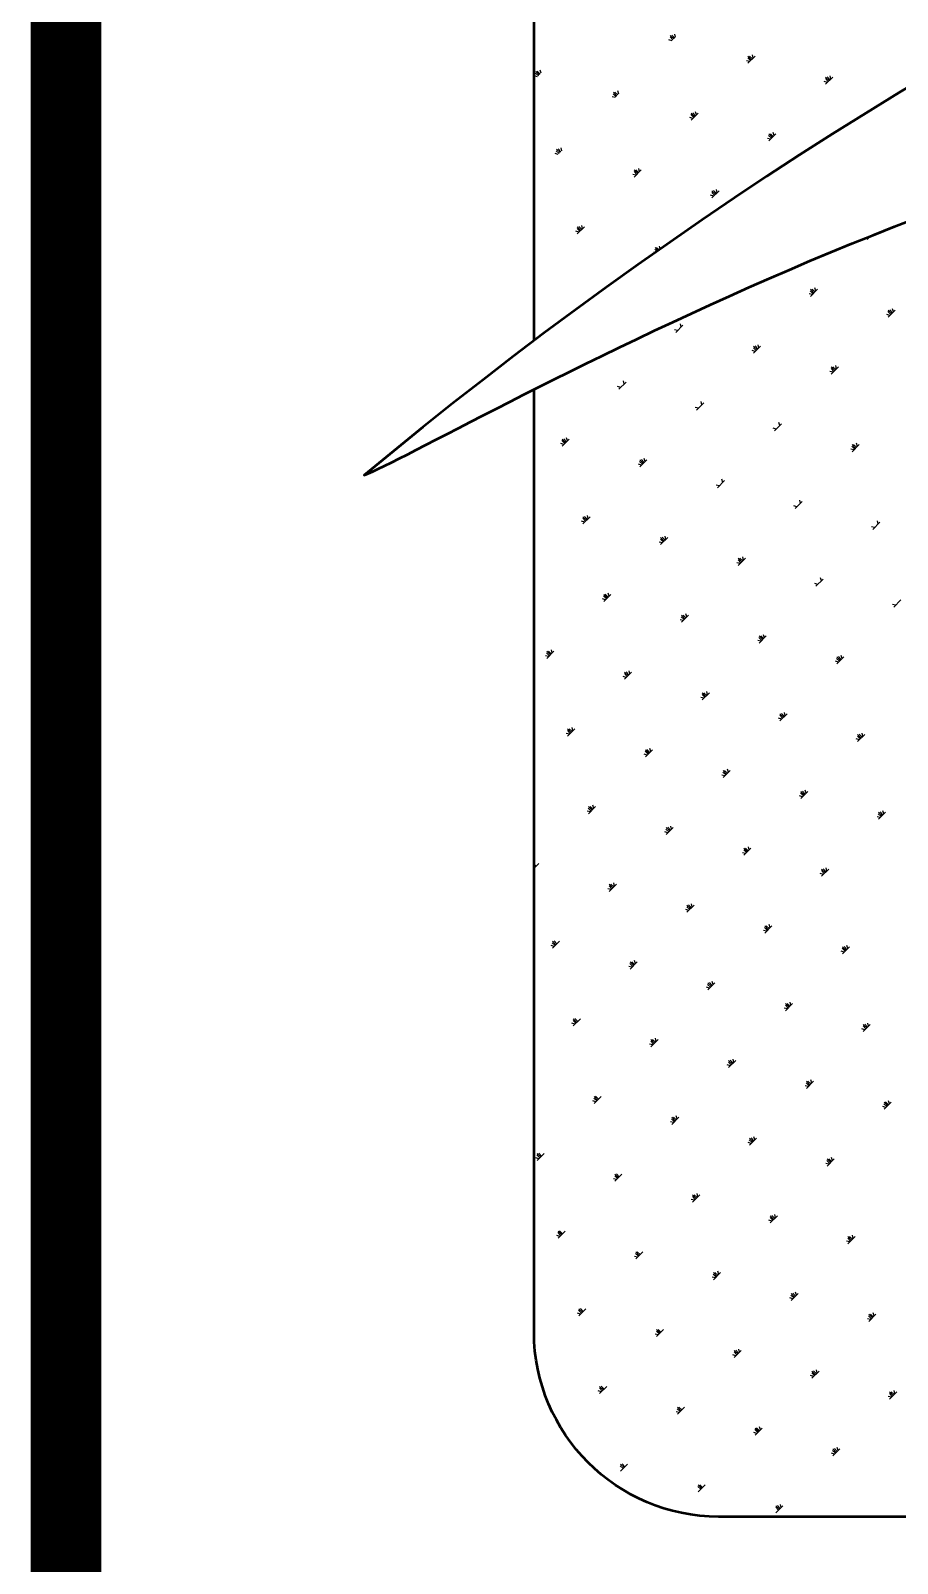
# Model space of a CAD drawing. Extents: x -3102990 to -851544, y -5293060 to -2540151.
# Drawn here: x -2805289 to -2804064, y -2634700 to -2632534 of the extents above; entities that cross this region are included whole.
import ezdxf

# ---------------------------------------------------------------- set-up
doc = ezdxf.new("R2010")
doc.units = 0
doc.header["$LTSCALE"] = 1000
doc.layers.get('0').update_dxf_attribs({"linetype": 'CONTINUOUS'})
doc.layers.add('PUB_TITLE', color=4, linetype='CONTINUOUS')

msp = doc.modelspace()

# ---------------------------------------------------------------- linework, layer by layer
msp.add_line((-2805238.76, -2630902.4), (-2805238.76, -2689616.46))
at = {"color": 4, "const_width": 100}
msp.add_lwpolyline([(-2805238.76, -2630902.4), (-2753708.94, -2630902.4), (-2753708.94, -2689616.46), (-2805238.76, -2689616.46), (-2805238.76, -2630902.4)], dxfattribs=at)
at = {"layer": 'PUB_TITLE', "color": 4}
for p, q in [((-2804381.37, -2632546.59), (-2804385.39, -2632542.57)), ((-2804380.11, -2632545.33), (-2804385.13, -2632540.31)), ((-2804378.86, -2632544.08), (-2804382.87, -2632540.06)), ((-2804377.6, -2632542.82), (-2804378.78, -2632538.43)), ((-2804382.62, -2632547.84), (-2804387.01, -2632546.67)), ((-2804272.85, -2632577.26), (-2804277.24, -2632576.08)), ((-2804271.59, -2632576), (-2804275.61, -2632571.98)), ((-2804270.34, -2632574.75), (-2804275.36, -2632569.72)), ((-2804275.36, -2632579.77), (-2804265.32, -2632569.72)), ((-2804269.08, -2632573.49), (-2804273.1, -2632569.47)), ((-2804267.83, -2632572.24), (-2804269, -2632567.84)), ((-2804572.76, -2632598.79), (-2804577.15, -2632597.61)), ((-2804571.5, -2632597.54), (-2804575.52, -2632593.52)), ((-2804570.25, -2632596.28), (-2804575.27, -2632591.26)), ((-2804568.99, -2632595.02), (-2804573.01, -2632591.01)), ((-2804567.74, -2632593.77), (-2804568.91, -2632589.38)), ((-2804163.08, -2632606.67), (-2804167.47, -2632605.5)), ((-2804161.82, -2632605.42), (-2804165.84, -2632601.4)), ((-2804160.56, -2632604.16), (-2804165.59, -2632599.14)), ((-2804165.59, -2632609.18), (-2804155.54, -2632599.14)), ((-2804159.31, -2632602.91), (-2804163.33, -2632598.89)), ((-2804158.05, -2632601.65), (-2804159.23, -2632597.26)), ((-2804462.98, -2632628.2), (-2804467.37, -2632627.03)), ((-2804461.73, -2632626.95), (-2804465.75, -2632622.93)), ((-2804460.47, -2632625.69), (-2804465.49, -2632620.67)), ((-2804459.22, -2632624.44), (-2804463.23, -2632620.42)), ((-2804457.96, -2632623.18), (-2804459.14, -2632618.79)), ((-2804350.7, -2632655.11), (-2804355.72, -2632650.08)), ((-2804355.72, -2632660.13), (-2804345.68, -2632650.08)), ((-2804349.44, -2632653.85), (-2804353.46, -2632649.83)), ((-2804348.19, -2632652.6), (-2804349.36, -2632648.2)), ((-2804353.21, -2632657.62), (-2804357.6, -2632656.44)), ((-2804351.95, -2632656.36), (-2804355.97, -2632652.34)), ((-2804243.44, -2632687.03), (-2804247.83, -2632685.86)), ((-2804242.18, -2632685.78), (-2804246.2, -2632681.76)), ((-2804240.92, -2632684.52), (-2804245.95, -2632679.5)), ((-2804245.95, -2632689.54), (-2804235.9, -2632679.5)), ((-2804239.67, -2632683.27), (-2804243.69, -2632679.25)), ((-2804238.41, -2632682.01), (-2804239.59, -2632677.62)), ((-2804543.34, -2632708.56), (-2804547.73, -2632707.39)), ((-2804542.09, -2632707.31), (-2804546.11, -2632703.29)), ((-2804540.83, -2632706.05), (-2804545.86, -2632701.03)), ((-2804539.58, -2632704.8), (-2804543.59, -2632700.78)), ((-2804538.32, -2632703.54), (-2804539.5, -2632699.15)), ((-2804433.57, -2632737.98), (-2804437.96, -2632736.8)), ((-2804432.31, -2632736.72), (-2804436.33, -2632732.7)), ((-2804431.06, -2632735.47), (-2804436.08, -2632730.44)), ((-2804436.08, -2632740.49), (-2804426.04, -2632730.44)), ((-2804429.8, -2632734.21), (-2804433.82, -2632730.19)), ((-2804428.55, -2632732.96), (-2804429.72, -2632728.56)), ((-2804318.77, -2632762.37), (-2804319.95, -2632757.98)), ((-2804323.8, -2632767.39), (-2804328.19, -2632766.22)), ((-2804322.54, -2632766.14), (-2804326.56, -2632762.12)), ((-2804321.28, -2632764.88), (-2804326.31, -2632759.86)), ((-2804326.31, -2632769.9), (-2804316.26, -2632759.86)), ((-2804320.03, -2632763.63), (-2804324.05, -2632759.61)), ((-2804513.93, -2632818.34), (-2804518.32, -2632817.16)), ((-2804512.67, -2632817.08), (-2804516.69, -2632813.06)), ((-2804511.42, -2632815.83), (-2804516.44, -2632810.8)), ((-2804516.44, -2632820.85), (-2804506.4, -2632810.8)), ((-2804510.16, -2632814.57), (-2804514.18, -2632810.55)), ((-2804508.91, -2632813.32), (-2804510.08, -2632808.92)), ((-2804106.76, -2632828.73), (-2804101.78, -2632823.75)), ((-2804404.07, -2632845.33), (-2804406.92, -2632842.48)), ((-2804402.6, -2632844.29), (-2804406.67, -2632840.22)), ((-2804401.12, -2632843.25), (-2804404.41, -2632839.97)), ((-2804399.33, -2632842), (-2804400.31, -2632838.34)), ((-2804104.25, -2632826.22), (-2804106.46, -2632825.63)), ((-2804102.99, -2632824.96), (-2804103.51, -2632824.45)), ((-2804406.59, -2632847.1), (-2804408.55, -2632846.58)), ((-2804184.61, -2632906.58), (-2804189, -2632905.4)), ((-2804183.35, -2632905.32), (-2804187.37, -2632901.31)), ((-2804182.1, -2632904.07), (-2804187.12, -2632899.05)), ((-2804187.12, -2632909.09), (-2804177.07, -2632899.05)), ((-2804180.84, -2632902.81), (-2804184.86, -2632898.79)), ((-2804179.59, -2632901.56), (-2804180.76, -2632897.17)), ((-2804073.58, -2632934.74), (-2804077.6, -2632930.72)), ((-2804072.32, -2632933.48), (-2804077.35, -2632928.46)), ((-2804077.35, -2632938.5), (-2804067.3, -2632928.46)), ((-2804071.07, -2632932.23), (-2804075.09, -2632928.21)), ((-2804069.81, -2632930.97), (-2804070.99, -2632926.58)), ((-2804377.25, -2632960.04), (-2804367.21, -2632949.99)), ((-2804369.72, -2632952.5), (-2804370.9, -2632948.11)), ((-2804074.83, -2632935.99), (-2804079.23, -2632934.82)), ((-2804374.74, -2632957.53), (-2804379.13, -2632956.35)), ((-2804264.97, -2632986.94), (-2804269.36, -2632985.76)), ((-2804263.71, -2632985.68), (-2804267.73, -2632981.67)), ((-2804262.46, -2632984.43), (-2804267.48, -2632979.41)), ((-2804267.48, -2632989.45), (-2804257.43, -2632979.41)), ((-2804261.2, -2632983.17), (-2804265.22, -2632979.16)), ((-2804259.95, -2632981.92), (-2804261.12, -2632977.53)), ((-2804155.19, -2633016.35), (-2804159.59, -2633015.18)), ((-2804153.94, -2633015.1), (-2804157.96, -2633011.08)), ((-2804152.68, -2633013.84), (-2804157.71, -2633008.82)), ((-2804157.71, -2633018.86), (-2804147.66, -2633008.82)), ((-2804151.43, -2633012.59), (-2804155.45, -2633008.57)), ((-2804150.17, -2633011.33), (-2804151.35, -2633006.94)), ((-2804455.1, -2633037.89), (-2804459.49, -2633036.71)), ((-2804457.61, -2633040.4), (-2804447.57, -2633030.35)), ((-2804450.08, -2633032.86), (-2804451.26, -2633028.47)), ((-2804347.84, -2633069.81), (-2804337.79, -2633059.77)), ((-2804340.31, -2633062.28), (-2804341.48, -2633057.89)), ((-2804345.33, -2633067.3), (-2804349.72, -2633066.12)), ((-2804235.55, -2633096.71), (-2804239.95, -2633095.54)), ((-2804238.07, -2633099.23), (-2804228.02, -2633089.18)), ((-2804230.53, -2633091.69), (-2804231.71, -2633087.3)), ((-2804535.46, -2633118.25), (-2804539.85, -2633117.07)), ((-2804534.21, -2633116.99), (-2804538.22, -2633112.97)), ((-2804532.95, -2633115.73), (-2804537.97, -2633110.71)), ((-2804537.97, -2633120.76), (-2804527.93, -2633110.71)), ((-2804531.7, -2633114.48), (-2804535.71, -2633110.46)), ((-2804530.44, -2633113.22), (-2804531.62, -2633108.83)), ((-2804125.78, -2633126.13), (-2804130.17, -2633124.95)), ((-2804124.53, -2633124.87), (-2804128.54, -2633120.85)), ((-2804123.27, -2633123.62), (-2804128.29, -2633118.59)), ((-2804128.29, -2633128.64), (-2804118.25, -2633118.59)), ((-2804122.01, -2633122.36), (-2804126.03, -2633118.34)), ((-2804120.76, -2633121.11), (-2804121.93, -2633116.71)), ((-2804425.69, -2633147.66), (-2804430.08, -2633146.48)), ((-2804424.43, -2633146.4), (-2804428.45, -2633142.39)), ((-2804423.18, -2633145.15), (-2804428.2, -2633140.13)), ((-2804428.2, -2633150.17), (-2804418.15, -2633140.13)), ((-2804421.92, -2633143.89), (-2804425.94, -2633139.88)), ((-2804420.67, -2633142.64), (-2804421.84, -2633138.25)), ((-2804318.43, -2633179.59), (-2804308.38, -2633169.54)), ((-2804310.89, -2633172.05), (-2804312.07, -2633167.66)), ((-2804315.91, -2633177.07), (-2804320.31, -2633175.9)), ((-2804206.14, -2633206.49), (-2804210.53, -2633205.31)), ((-2804208.65, -2633209), (-2804198.61, -2633198.95)), ((-2804201.12, -2633201.47), (-2804202.29, -2633197.07)), ((-2804506.05, -2633228.02), (-2804510.44, -2633226.84)), ((-2804504.79, -2633226.76), (-2804508.81, -2633222.75)), ((-2804503.54, -2633225.51), (-2804508.56, -2633220.49)), ((-2804508.56, -2633230.53), (-2804498.51, -2633220.49)), ((-2804502.28, -2633224.25), (-2804506.3, -2633220.24)), ((-2804501.03, -2633223), (-2804502.2, -2633218.61)), ((-2804096.37, -2633235.9), (-2804100.76, -2633234.72)), ((-2804098.88, -2633238.41), (-2804088.83, -2633228.37)), ((-2804091.34, -2633230.88), (-2804092.52, -2633226.49)), ((-2804396.27, -2633257.43), (-2804400.67, -2633256.26)), ((-2804395.02, -2633256.18), (-2804399.04, -2633252.16)), ((-2804393.76, -2633254.92), (-2804398.79, -2633249.9)), ((-2804398.79, -2633259.95), (-2804388.74, -2633249.9)), ((-2804392.51, -2633253.67), (-2804396.53, -2633249.65)), ((-2804391.25, -2633252.41), (-2804392.43, -2633248.02)), ((-2804282.73, -2633283.08), (-2804286.75, -2633279.06)), ((-2804281.48, -2633281.83), (-2804282.65, -2633277.43)), ((-2804286.5, -2633286.85), (-2804290.89, -2633285.67)), ((-2804285.25, -2633285.59), (-2804289.26, -2633281.57)), ((-2804283.99, -2633284.34), (-2804289.01, -2633279.31)), ((-2804289.01, -2633289.36), (-2804278.97, -2633279.31)), ((-2804176.73, -2633316.26), (-2804181.12, -2633315.08)), ((-2804179.24, -2633318.77), (-2804169.19, -2633308.73)), ((-2804171.7, -2633311.24), (-2804172.88, -2633306.85)), ((-2804476.63, -2633337.79), (-2804481.03, -2633336.62)), ((-2804475.38, -2633336.54), (-2804479.4, -2633332.52)), ((-2804474.12, -2633335.28), (-2804479.15, -2633330.26)), ((-2804479.15, -2633340.31), (-2804469.1, -2633330.26)), ((-2804472.87, -2633334.03), (-2804476.89, -2633330.01)), ((-2804471.61, -2633332.77), (-2804472.79, -2633328.38)), ((-2804069.46, -2633348.19), (-2804059.42, -2633338.14)), ((-2804365.61, -2633365.95), (-2804369.62, -2633361.93)), ((-2804364.35, -2633364.7), (-2804369.37, -2633359.67)), ((-2804369.37, -2633369.72), (-2804359.33, -2633359.67)), ((-2804363.09, -2633363.44), (-2804367.11, -2633359.42)), ((-2804361.84, -2633362.19), (-2804363.01, -2633357.79)), ((-2804066.95, -2633345.68), (-2804071.34, -2633344.5)), ((-2804366.86, -2633367.21), (-2804371.25, -2633366.03)), ((-2804252.06, -2633391.6), (-2804253.24, -2633387.21)), ((-2804551.97, -2633413.13), (-2804553.15, -2633408.74)), ((-2804257.09, -2633396.62), (-2804261.48, -2633395.45)), ((-2804255.83, -2633395.37), (-2804259.85, -2633391.35)), ((-2804254.58, -2633394.11), (-2804259.6, -2633389.09)), ((-2804259.6, -2633399.13), (-2804249.55, -2633389.09)), ((-2804253.32, -2633392.85), (-2804257.34, -2633388.84)), ((-2804556.99, -2633418.15), (-2804561.39, -2633416.98)), ((-2804555.74, -2633416.9), (-2804559.76, -2633412.88)), ((-2804554.48, -2633415.64), (-2804559.51, -2633410.62)), ((-2804559.51, -2633420.67), (-2804549.46, -2633410.62)), ((-2804553.23, -2633414.39), (-2804557.25, -2633410.37)), ((-2804147.31, -2633426.04), (-2804151.7, -2633424.86)), ((-2804146.06, -2633424.78), (-2804150.08, -2633420.76)), ((-2804144.8, -2633423.52), (-2804149.82, -2633418.5)), ((-2804149.82, -2633428.55), (-2804139.78, -2633418.5)), ((-2804143.55, -2633422.27), (-2804147.56, -2633418.25)), ((-2804142.29, -2633421.01), (-2804143.47, -2633416.62)), ((-2804447.22, -2633447.57), (-2804451.61, -2633446.39)), ((-2804445.97, -2633446.31), (-2804449.98, -2633442.29)), ((-2804444.71, -2633445.06), (-2804449.73, -2633440.03)), ((-2804449.73, -2633450.08), (-2804439.69, -2633440.03)), ((-2804443.45, -2633443.8), (-2804447.47, -2633439.78)), ((-2804442.2, -2633442.55), (-2804443.37, -2633438.15)), ((-2804336.19, -2633475.73), (-2804340.21, -2633471.71)), ((-2804334.94, -2633474.47), (-2804339.96, -2633469.45)), ((-2804339.96, -2633479.49), (-2804329.91, -2633469.45)), ((-2804333.68, -2633473.21), (-2804337.7, -2633469.2)), ((-2804332.42, -2633471.96), (-2804333.6, -2633467.57)), ((-2804337.45, -2633476.98), (-2804341.84, -2633475.81)), ((-2804227.67, -2633506.4), (-2804232.06, -2633505.22)), ((-2804226.42, -2633505.14), (-2804230.44, -2633501.12)), ((-2804225.16, -2633503.88), (-2804230.18, -2633498.86)), ((-2804230.18, -2633508.91), (-2804220.14, -2633498.86)), ((-2804223.91, -2633502.63), (-2804227.92, -2633498.61)), ((-2804222.65, -2633501.37), (-2804223.83, -2633496.98)), ((-2804527.58, -2633527.93), (-2804531.97, -2633526.75)), ((-2804526.33, -2633526.67), (-2804530.34, -2633522.65)), ((-2804525.07, -2633525.42), (-2804530.09, -2633520.39)), ((-2804530.09, -2633530.44), (-2804520.05, -2633520.39)), ((-2804523.81, -2633524.16), (-2804527.83, -2633520.14)), ((-2804522.56, -2633522.91), (-2804523.74, -2633518.51)), ((-2804117.9, -2633535.81), (-2804122.29, -2633534.63)), ((-2804116.64, -2633534.55), (-2804120.66, -2633530.54)), ((-2804115.39, -2633533.3), (-2804120.41, -2633528.28)), ((-2804120.41, -2633538.32), (-2804110.37, -2633528.28)), ((-2804114.13, -2633532.04), (-2804118.15, -2633528.02)), ((-2804112.88, -2633530.79), (-2804114.05, -2633526.4)), ((-2804417.81, -2633557.34), (-2804422.2, -2633556.17)), ((-2804416.55, -2633556.09), (-2804420.57, -2633552.07)), ((-2804415.3, -2633554.83), (-2804420.32, -2633549.81)), ((-2804420.32, -2633559.85), (-2804410.27, -2633549.81)), ((-2804414.04, -2633553.57), (-2804418.06, -2633549.56)), ((-2804412.78, -2633552.32), (-2804413.96, -2633547.93)), ((-2804306.78, -2633585.5), (-2804310.8, -2633581.48)), ((-2804305.52, -2633584.24), (-2804310.54, -2633579.22)), ((-2804310.54, -2633589.27), (-2804300.5, -2633579.22)), ((-2804304.27, -2633582.99), (-2804308.28, -2633578.97)), ((-2804303.01, -2633581.73), (-2804304.19, -2633577.34)), ((-2804308.03, -2633586.76), (-2804312.42, -2633585.58)), ((-2804198.26, -2633616.17), (-2804202.65, -2633614.99)), ((-2804197, -2633614.91), (-2804201.02, -2633610.9)), ((-2804195.75, -2633613.66), (-2804200.77, -2633608.64)), ((-2804200.77, -2633618.68), (-2804190.73, -2633608.64)), ((-2804194.49, -2633612.4), (-2804198.51, -2633608.38)), ((-2804193.24, -2633611.15), (-2804194.41, -2633606.76)), ((-2804498.17, -2633637.7), (-2804502.56, -2633636.53)), ((-2804496.91, -2633636.45), (-2804500.93, -2633632.43)), ((-2804495.66, -2633635.19), (-2804500.68, -2633630.17)), ((-2804500.68, -2633640.21), (-2804490.63, -2633630.17)), ((-2804494.4, -2633633.93), (-2804498.42, -2633629.92)), ((-2804493.14, -2633632.68), (-2804494.32, -2633628.29)), ((-2804088.49, -2633645.58), (-2804092.88, -2633644.41)), ((-2804087.23, -2633644.33), (-2804091.25, -2633640.31)), ((-2804085.97, -2633643.07), (-2804091, -2633638.05)), ((-2804091, -2633648.09), (-2804080.95, -2633638.05)), ((-2804084.72, -2633641.82), (-2804088.74, -2633637.8)), ((-2804083.46, -2633640.56), (-2804084.64, -2633636.17)), ((-2804388.39, -2633667.12), (-2804392.78, -2633665.94)), ((-2804387.14, -2633665.86), (-2804391.16, -2633661.84)), ((-2804385.88, -2633664.6), (-2804390.9, -2633659.58)), ((-2804390.9, -2633669.63), (-2804380.86, -2633659.58)), ((-2804384.63, -2633663.35), (-2804388.64, -2633659.33)), ((-2804383.37, -2633662.09), (-2804384.55, -2633657.7)), ((-2804276.11, -2633694.02), (-2804281.13, -2633689)), ((-2804281.13, -2633699.04), (-2804271.09, -2633689)), ((-2804274.85, -2633692.76), (-2804278.87, -2633688.74)), ((-2804273.6, -2633691.51), (-2804274.77, -2633687.12)), ((-2804577.63, -2633717.16), (-2804570.99, -2633710.53)), ((-2804574.76, -2633714.29), (-2804577.63, -2633711.43)), ((-2804278.62, -2633696.53), (-2804283.01, -2633695.35)), ((-2804277.36, -2633695.27), (-2804281.38, -2633691.26)), ((-2804576.02, -2633715.55), (-2804577.63, -2633713.94)), ((-2804577.27, -2633716.81), (-2804577.63, -2633716.45)), ((-2804168.85, -2633725.94), (-2804173.24, -2633724.77)), ((-2804167.59, -2633724.69), (-2804171.61, -2633720.67)), ((-2804166.33, -2633723.43), (-2804171.36, -2633718.41)), ((-2804171.36, -2633728.45), (-2804161.31, -2633718.41)), ((-2804165.08, -2633722.18), (-2804169.1, -2633718.16)), ((-2804163.82, -2633720.92), (-2804165, -2633716.53)), ((-2804468.75, -2633747.48), (-2804473.14, -2633746.3)), ((-2804467.5, -2633746.22), (-2804471.52, -2633742.2)), ((-2804466.24, -2633744.96), (-2804471.26, -2633739.94)), ((-2804471.26, -2633749.99), (-2804461.22, -2633739.94)), ((-2804464.99, -2633743.71), (-2804469, -2633739.69)), ((-2804463.73, -2633742.45), (-2804464.91, -2633738.06)), ((-2804358.98, -2633776.89), (-2804363.37, -2633775.71)), ((-2804357.72, -2633775.63), (-2804361.74, -2633771.62)), ((-2804356.47, -2633774.38), (-2804361.49, -2633769.36)), ((-2804361.49, -2633779.4), (-2804351.45, -2633769.36)), ((-2804355.21, -2633773.12), (-2804359.23, -2633769.1)), ((-2804353.96, -2633771.87), (-2804355.13, -2633767.48)), ((-2804246.69, -2633803.79), (-2804251.72, -2633798.77)), ((-2804251.72, -2633808.81), (-2804241.67, -2633798.77)), ((-2804245.44, -2633802.54), (-2804249.46, -2633798.52)), ((-2804244.18, -2633801.28), (-2804245.36, -2633796.89)), ((-2804546.6, -2633825.32), (-2804551.62, -2633820.3)), ((-2804551.62, -2633830.35), (-2804541.58, -2633820.3)), ((-2804545.35, -2633824.07), (-2804549.36, -2633820.05)), ((-2804249.21, -2633806.3), (-2804253.6, -2633805.13)), ((-2804247.95, -2633805.05), (-2804251.97, -2633801.03)), ((-2804549.11, -2633827.84), (-2804553.5, -2633826.66)), ((-2804547.86, -2633826.58), (-2804551.88, -2633822.56)), ((-2804139.43, -2633835.72), (-2804143.82, -2633834.54)), ((-2804138.18, -2633834.46), (-2804142.19, -2633830.44)), ((-2804136.92, -2633833.21), (-2804141.94, -2633828.18)), ((-2804141.94, -2633838.23), (-2804131.9, -2633828.18)), ((-2804135.66, -2633831.95), (-2804139.68, -2633827.93)), ((-2804134.41, -2633830.69), (-2804135.59, -2633826.3)), ((-2804439.34, -2633857.25), (-2804443.73, -2633856.07)), ((-2804438.08, -2633855.99), (-2804442.1, -2633851.98)), ((-2804436.83, -2633854.74), (-2804441.85, -2633849.72)), ((-2804441.85, -2633859.76), (-2804431.81, -2633849.72)), ((-2804435.57, -2633853.48), (-2804439.59, -2633849.46)), ((-2804434.32, -2633852.23), (-2804435.49, -2633847.84)), ((-2804329.57, -2633886.66), (-2804333.96, -2633885.49)), ((-2804328.31, -2633885.41), (-2804332.33, -2633881.39)), ((-2804327.05, -2633884.15), (-2804332.08, -2633879.13)), ((-2804332.08, -2633889.17), (-2804322.03, -2633879.13)), ((-2804325.8, -2633882.9), (-2804329.82, -2633878.88)), ((-2804324.54, -2633881.64), (-2804325.72, -2633877.25)), ((-2804214.77, -2633911.05), (-2804215.95, -2633906.66)), ((-2804219.79, -2633916.08), (-2804224.18, -2633914.9)), ((-2804218.54, -2633914.82), (-2804222.55, -2633910.8)), ((-2804217.28, -2633913.57), (-2804222.3, -2633908.54)), ((-2804222.3, -2633918.59), (-2804212.26, -2633908.54)), ((-2804216.02, -2633912.31), (-2804220.04, -2633908.29)), ((-2804519.7, -2633937.61), (-2804524.09, -2633936.43)), ((-2804518.44, -2633936.35), (-2804522.46, -2633932.34)), ((-2804517.19, -2633935.1), (-2804522.21, -2633930.08)), ((-2804522.21, -2633940.12), (-2804512.17, -2633930.08)), ((-2804515.93, -2633933.84), (-2804519.95, -2633929.82)), ((-2804110.02, -2633945.49), (-2804114.41, -2633944.31)), ((-2804108.76, -2633944.24), (-2804112.78, -2633940.22)), ((-2804107.51, -2633942.98), (-2804112.53, -2633937.96)), ((-2804112.53, -2633948), (-2804102.48, -2633937.96)), ((-2804106.25, -2633941.72), (-2804110.27, -2633937.71)), ((-2804105, -2633940.47), (-2804106.17, -2633936.08)), ((-2804409.93, -2633967.02), (-2804414.32, -2633965.85)), ((-2804408.67, -2633965.77), (-2804412.69, -2633961.75)), ((-2804407.41, -2633964.51), (-2804412.44, -2633959.49)), ((-2804412.44, -2633969.53), (-2804402.39, -2633959.49)), ((-2804406.16, -2633963.26), (-2804410.18, -2633959.24)), ((-2804404.9, -2633962), (-2804406.08, -2633957.61)), ((-2804298.9, -2633995.18), (-2804302.91, -2633991.16)), ((-2804297.64, -2633993.93), (-2804302.66, -2633988.9)), ((-2804302.66, -2633998.95), (-2804292.62, -2633988.9)), ((-2804296.38, -2633992.67), (-2804300.4, -2633988.65)), ((-2804295.13, -2633991.41), (-2804296.31, -2633987.02)), ((-2804300.15, -2633996.44), (-2804304.54, -2633995.26)), ((-2804190.38, -2634025.85), (-2804194.77, -2634024.67)), ((-2804189.12, -2634024.6), (-2804193.14, -2634020.58)), ((-2804187.87, -2634023.34), (-2804192.89, -2634018.32)), ((-2804192.89, -2634028.36), (-2804182.84, -2634018.32)), ((-2804186.61, -2634022.08), (-2804190.63, -2634018.07)), ((-2804185.36, -2634020.83), (-2804186.53, -2634016.44)), ((-2804490.29, -2634047.38), (-2804494.68, -2634046.21)), ((-2804489.03, -2634046.13), (-2804493.05, -2634042.11)), ((-2804487.77, -2634044.87), (-2804492.8, -2634039.85)), ((-2804492.8, -2634049.89), (-2804482.75, -2634039.85)), ((-2804486.52, -2634043.62), (-2804490.54, -2634039.6)), ((-2804080.6, -2634055.26), (-2804085, -2634054.09)), ((-2804079.35, -2634054.01), (-2804083.37, -2634049.99)), ((-2804078.09, -2634052.75), (-2804083.12, -2634047.73)), ((-2804083.12, -2634057.78), (-2804073.07, -2634047.73)), ((-2804076.84, -2634051.5), (-2804080.86, -2634047.48)), ((-2804075.58, -2634050.24), (-2804076.76, -2634045.85)), ((-2804380.51, -2634076.8), (-2804384.9, -2634075.62)), ((-2804379.26, -2634075.54), (-2804383.27, -2634071.52)), ((-2804378, -2634074.29), (-2804383.02, -2634069.26)), ((-2804383.02, -2634079.31), (-2804372.98, -2634069.26)), ((-2804376.74, -2634073.03), (-2804380.76, -2634069.01)), ((-2804375.49, -2634071.77), (-2804376.67, -2634067.38)), ((-2804269.48, -2634104.96), (-2804273.5, -2634100.94)), ((-2804268.23, -2634103.7), (-2804273.25, -2634098.68)), ((-2804273.25, -2634108.72), (-2804263.2, -2634098.68)), ((-2804266.97, -2634102.44), (-2804270.99, -2634098.43)), ((-2804265.72, -2634101.19), (-2804266.89, -2634096.8)), ((-2804569.39, -2634126.49), (-2804573.41, -2634122.47)), ((-2804568.13, -2634125.23), (-2804573.16, -2634120.21)), ((-2804573.16, -2634130.25), (-2804563.11, -2634120.21)), ((-2804566.88, -2634123.98), (-2804570.9, -2634119.96)), ((-2804270.74, -2634106.21), (-2804275.13, -2634105.03)), ((-2804570.65, -2634127.74), (-2804575.04, -2634126.57)), ((-2804160.96, -2634135.62), (-2804165.36, -2634134.45)), ((-2804159.71, -2634134.37), (-2804163.73, -2634130.35)), ((-2804158.45, -2634133.11), (-2804163.48, -2634128.09)), ((-2804163.48, -2634138.14), (-2804153.43, -2634128.09)), ((-2804157.2, -2634131.86), (-2804161.22, -2634127.84)), ((-2804155.94, -2634130.6), (-2804157.12, -2634126.21)), ((-2804460.87, -2634157.16), (-2804465.26, -2634155.98)), ((-2804459.62, -2634155.9), (-2804463.63, -2634151.88)), ((-2804458.36, -2634154.65), (-2804463.38, -2634149.62)), ((-2804463.38, -2634159.67), (-2804453.34, -2634149.62)), ((-2804457.11, -2634153.39), (-2804461.12, -2634149.37)), ((-2804351.1, -2634186.57), (-2804355.49, -2634185.39)), ((-2804349.84, -2634185.32), (-2804353.86, -2634181.3)), ((-2804348.59, -2634184.06), (-2804353.61, -2634179.04)), ((-2804353.61, -2634189.08), (-2804343.56, -2634179.04)), ((-2804347.33, -2634182.8), (-2804351.35, -2634178.79)), ((-2804346.08, -2634181.55), (-2804347.25, -2634177.16)), ((-2804238.81, -2634213.47), (-2804243.84, -2634208.45)), ((-2804243.84, -2634218.5), (-2804233.79, -2634208.45)), ((-2804237.56, -2634212.22), (-2804241.58, -2634208.2)), ((-2804236.3, -2634210.96), (-2804237.48, -2634206.57)), ((-2804538.72, -2634235.01), (-2804543.74, -2634229.98)), ((-2804543.74, -2634240.03), (-2804533.7, -2634229.98)), ((-2804537.47, -2634233.75), (-2804541.48, -2634229.73)), ((-2804241.32, -2634215.98), (-2804245.72, -2634214.81)), ((-2804240.07, -2634214.73), (-2804244.09, -2634210.71)), ((-2804541.23, -2634237.52), (-2804545.62, -2634236.34)), ((-2804539.98, -2634236.26), (-2804543.99, -2634232.24)), ((-2804131.55, -2634245.4), (-2804135.94, -2634244.22)), ((-2804130.29, -2634244.14), (-2804134.31, -2634240.13)), ((-2804129.04, -2634242.89), (-2804134.06, -2634237.86)), ((-2804134.06, -2634247.91), (-2804124.02, -2634237.86)), ((-2804127.78, -2634241.63), (-2804131.8, -2634237.61)), ((-2804126.53, -2634240.38), (-2804127.7, -2634235.99)), ((-2804431.46, -2634266.93), (-2804435.85, -2634265.75)), ((-2804430.2, -2634265.68), (-2804434.22, -2634261.66)), ((-2804428.95, -2634264.42), (-2804433.97, -2634259.4)), ((-2804433.97, -2634269.44), (-2804423.92, -2634259.4)), ((-2804427.69, -2634263.16), (-2804431.71, -2634259.15)), ((-2804321.68, -2634296.34), (-2804326.08, -2634295.17)), ((-2804320.43, -2634295.09), (-2804324.45, -2634291.07)), ((-2804319.17, -2634293.83), (-2804324.2, -2634288.81)), ((-2804324.2, -2634298.86), (-2804314.15, -2634288.81)), ((-2804317.92, -2634292.58), (-2804321.94, -2634288.56)), ((-2804316.66, -2634291.32), (-2804317.84, -2634286.93)), ((-2804209.4, -2634323.25), (-2804214.42, -2634318.23)), ((-2804214.42, -2634328.27), (-2804204.38, -2634318.23)), ((-2804208.14, -2634321.99), (-2804212.16, -2634317.97)), ((-2804206.89, -2634320.74), (-2804208.06, -2634316.35)), ((-2804509.31, -2634344.78), (-2804514.33, -2634339.76)), ((-2804514.33, -2634349.8), (-2804504.28, -2634339.76)), ((-2804508.05, -2634343.52), (-2804512.07, -2634339.51)), ((-2804211.91, -2634325.76), (-2804216.3, -2634324.58)), ((-2804210.65, -2634324.5), (-2804214.67, -2634320.49)), ((-2804511.82, -2634347.29), (-2804516.21, -2634346.11)), ((-2804510.56, -2634346.04), (-2804514.58, -2634342.02)), ((-2804102.14, -2634355.17), (-2804106.53, -2634354)), ((-2804100.88, -2634353.92), (-2804104.9, -2634349.9)), ((-2804099.63, -2634352.66), (-2804104.65, -2634347.64)), ((-2804104.65, -2634357.68), (-2804094.6, -2634347.64)), ((-2804098.37, -2634351.41), (-2804102.39, -2634347.39)), ((-2804097.11, -2634350.15), (-2804098.29, -2634345.76)), ((-2804402.04, -2634376.71), (-2804406.44, -2634375.53)), ((-2804400.79, -2634375.45), (-2804404.81, -2634371.43)), ((-2804399.53, -2634374.19), (-2804404.56, -2634369.17)), ((-2804404.56, -2634379.22), (-2804394.51, -2634369.17)), ((-2804398.28, -2634372.94), (-2804402.3, -2634368.92)), ((-2804292.27, -2634406.12), (-2804296.66, -2634404.94)), ((-2804291.01, -2634404.86), (-2804295.03, -2634400.85)), ((-2804289.76, -2634403.61), (-2804294.78, -2634398.59)), ((-2804294.78, -2634408.63), (-2804284.74, -2634398.59)), ((-2804288.5, -2634402.35), (-2804292.52, -2634398.33)), ((-2804287.25, -2634401.1), (-2804288.42, -2634396.71)), ((-2804177.47, -2634430.51), (-2804178.65, -2634426.12)), ((-2804182.5, -2634435.53), (-2804186.89, -2634434.36)), ((-2804181.24, -2634434.28), (-2804185.26, -2634430.26)), ((-2804179.99, -2634433.02), (-2804185.01, -2634428)), ((-2804185.01, -2634438.04), (-2804174.96, -2634428)), ((-2804178.73, -2634431.77), (-2804182.75, -2634427.75)), ((-2804482.4, -2634457.07), (-2804486.8, -2634455.89)), ((-2804481.15, -2634455.81), (-2804485.17, -2634451.79)), ((-2804479.89, -2634454.55), (-2804484.92, -2634449.53)), ((-2804484.92, -2634459.58), (-2804474.87, -2634449.53)), ((-2804478.64, -2634453.3), (-2804482.66, -2634449.28)), ((-2804072.72, -2634464.95), (-2804077.11, -2634463.77)), ((-2804071.47, -2634463.69), (-2804075.49, -2634459.67)), ((-2804070.21, -2634462.44), (-2804075.23, -2634457.41)), ((-2804075.23, -2634467.46), (-2804065.19, -2634457.41)), ((-2804068.96, -2634461.18), (-2804072.97, -2634457.16)), ((-2804067.7, -2634459.92), (-2804068.88, -2634455.53)), ((-2804372.63, -2634486.48), (-2804377.02, -2634485.3)), ((-2804371.37, -2634485.22), (-2804375.39, -2634481.21)), ((-2804370.12, -2634483.97), (-2804375.14, -2634478.95)), ((-2804375.14, -2634488.99), (-2804365.1, -2634478.95)), ((-2804368.86, -2634482.71), (-2804372.88, -2634478.69)), ((-2804261.6, -2634514.64), (-2804265.62, -2634510.62)), ((-2804260.35, -2634513.38), (-2804265.37, -2634508.36)), ((-2804265.37, -2634518.4), (-2804255.32, -2634508.36)), ((-2804259.09, -2634512.13), (-2804263.11, -2634508.11)), ((-2804257.83, -2634510.87), (-2804259.01, -2634506.48)), ((-2804262.86, -2634515.89), (-2804267.25, -2634514.72)), ((-2804153.08, -2634545.31), (-2804157.47, -2634544.13)), ((-2804151.83, -2634544.05), (-2804155.85, -2634540.03)), ((-2804150.57, -2634542.8), (-2804155.59, -2634537.77)), ((-2804155.59, -2634547.82), (-2804145.55, -2634537.77)), ((-2804149.32, -2634541.54), (-2804153.33, -2634537.52)), ((-2804148.06, -2634540.28), (-2804149.24, -2634535.89)), ((-2804451.73, -2634565.58), (-2804455.75, -2634561.57)), ((-2804450.48, -2634564.33), (-2804455.5, -2634559.31)), ((-2804455.5, -2634569.35), (-2804445.46, -2634559.31)), ((-2804449.22, -2634563.07), (-2804453.24, -2634559.05)), ((-2804341.96, -2634595), (-2804345.98, -2634590.98)), ((-2804340.71, -2634593.74), (-2804345.73, -2634588.72)), ((-2804345.73, -2634598.76), (-2804335.68, -2634588.72)), ((-2804339.45, -2634592.49), (-2804343.47, -2634588.47)), ((-2804232.19, -2634624.41), (-2804236.21, -2634620.39)), ((-2804230.93, -2634623.16), (-2804235.95, -2634618.13)), ((-2804235.95, -2634628.18), (-2804225.91, -2634618.13)), ((-2804229.68, -2634621.9), (-2804233.69, -2634617.88)), ((-2804228.42, -2634620.64), (-2804229.6, -2634616.25))]:
    msp.add_line(p, q, dxfattribs=at)
at = {"layer": 'PUB_TITLE', "color": 4, "lineweight": 53}
for points, knots in [([(-2804577.63, -2632971.78), (-2804577.63, -2632262.3), (-2804577.63, -2631549.22), (-2804577.63, -2631549.22), (-2804577.63, -2631405.88), (-2804460.35, -2631288.58), (-2804316.97, -2631288.58), (-2804316.97, -2631288.58), (-2801493.19, -2631288.58), (-2801493.19, -2631288.58), (-2801349.84, -2631288.58), (-2801232.54, -2631405.88), (-2801232.54, -2631549.22), (-2801232.54, -2631549.22), (-2801232.54, -2632124.88), (-2801232.54, -2632756.37)], [6.4974833, 6.4974833, 6.4974833, 6.4974833, 7, 7, 7, 8, 8, 8, 9, 9, 9, 10, 10, 10, 10.4515092, 10.4515092, 10.4515092, 10.4515092]), ([(-2801681.24, -2632011.83), (-2801681.24, -2632011.83), (-2800928.15, -2632132.77), (-2801527.92, -2633012.77), (-2802311.54, -2633348.41), (-2801758.65, -2632960.97), (-2801395.39, -2632231.98), (-2802351, -2632469.86), (-2802351, -2632469.86), (-2802494.75, -2633433.22), (-2802494.75, -2633433.22), (-2802882.04, -2633614.07), (-2803160.1, -2633659.29), (-2803339.83, -2633636.67), (-2803339.83, -2633636.67), (-2803208, -2632611.16), (-2803208, -2632611.16), (-2803861.03, -2632614.2), (-2804708.43, -2633118.76), (-2804817.71, -2633161.86), (-2803939.28, -2632432.6), (-2802761.02, -2631838.41), (-2801681.24, -2632011.83)], [0, 0, 0, 0, 0, 1, 1, 1, 2, 2, 2, 3, 3, 3, 4, 4, 4, 5, 5, 5, 6, 6, 6, 7, 7, 7, 7]), ([(-2801232.54, -2632935.58), (-2801232.54, -2633649.94), (-2801232.54, -2634373.02), (-2801232.54, -2634373.02), (-2801232.54, -2634516.38), (-2801349.84, -2634633.7), (-2801493.19, -2634633.7), (-2801493.19, -2634633.7), (-2804316.97, -2634633.7), (-2804316.97, -2634633.7), (-2804460.35, -2634633.7), (-2804577.63, -2634516.38), (-2804577.63, -2634373.02), (-2804577.63, -2634373.02), (-2804577.63, -2633719.15), (-2804577.63, -2633040.7)], [2.4939707, 2.4939707, 2.4939707, 2.4939707, 3, 3, 3, 4, 4, 4, 5, 5, 5, 6, 6, 6, 6.4812039, 6.4812039, 6.4812039, 6.4812039])]:
    msp.add_open_spline(points, degree=3, knots=knots, dxfattribs=at)

doc.saveas('drawing.dxf')
